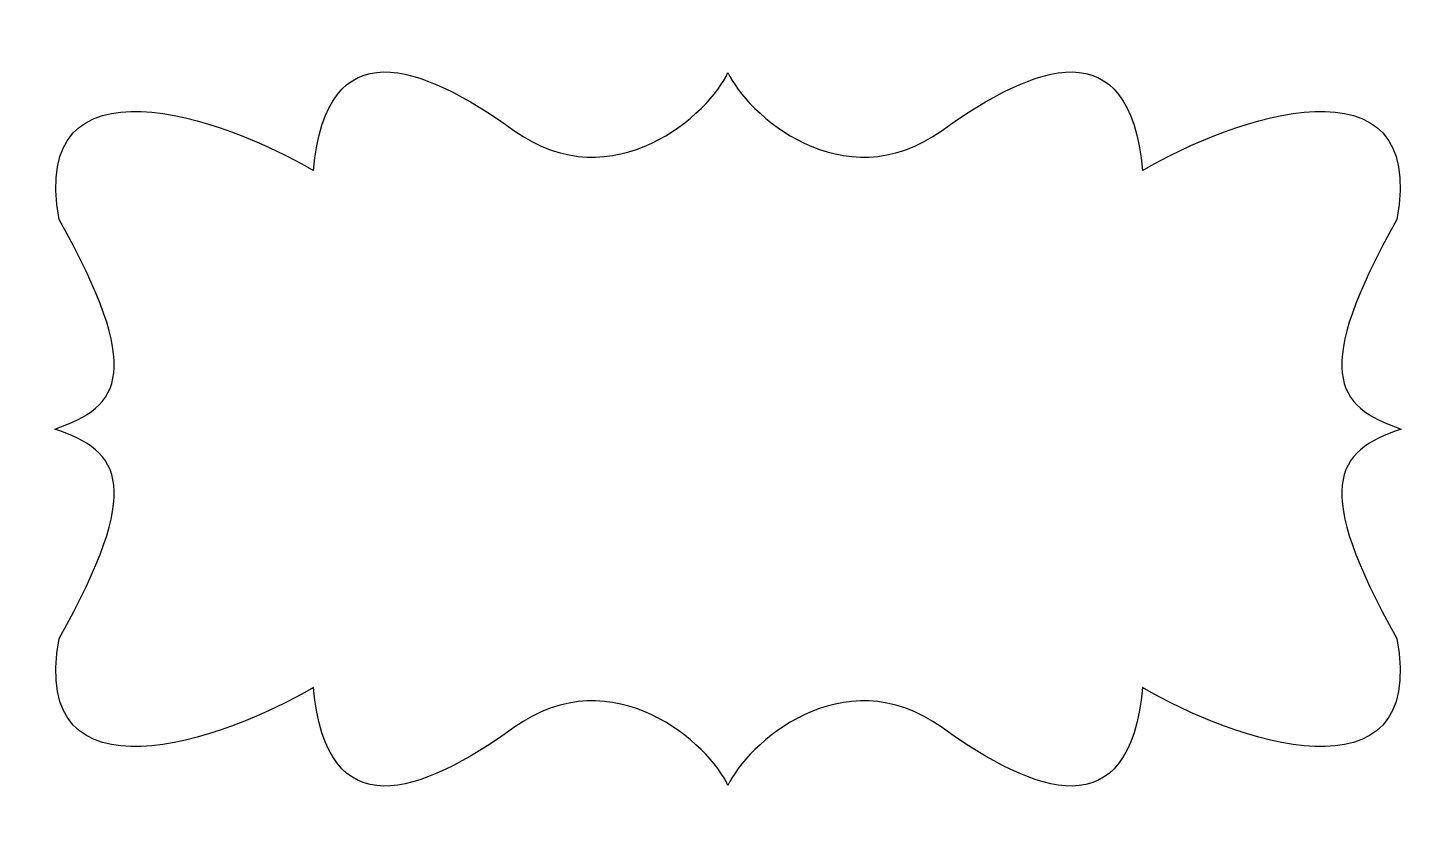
# Model space of a CAD drawing. Header units: centimetres. Extents: x -8.8 to 9.3, y -5.8 to 4.6.
import ezdxf

# ---------------------------------------------------------------- set-up
doc = ezdxf.new("R2010")
doc.units = ezdxf.units.CM
doc.header["$MEASUREMENT"] = 0
doc.layers.add('Camada 1', color=7, linetype='Continuous')

msp = doc.modelspace()

# ---------------------------------------------------------------- linework, layer by layer
at = {"layer": 'Camada 1'}
msp.add_open_spline([(0.26957, -5.19545), (0.50068, -4.67501), (1.75319, -3.52037), (3.04563, -4.44364), (3.04563, -4.44364), (4.26015, -5.31113), (5.47443, -5.77362), (5.64783, -3.9232), (5.64783, -3.9232), (6.80461, -4.61704), (9.3493, -5.48453), (8.94456, -3.28685), (8.94456, -3.28685), (7.84548, -1.32055), (8.13483, -0.85782), (9.00229, -0.56876), (9.00229, -0.56876), (8.13483, -0.27968), (7.84548, 0.18305), (8.94456, 2.14933), (8.94456, 2.14933), (9.34932, 4.34701), (6.80461, 3.47952), (5.64783, 2.78568), (5.64783, 2.78568), (5.47442, 4.63618), (4.26017, 4.1736), (3.04563, 3.30612), (3.04563, 3.30612), (1.75319, 2.38286), (0.50068, 3.53747), (0.26957, 4.05793), (0.26957, 4.05793), (0.03846, 3.53749), (-1.21405, 2.38285), (-2.50636, 3.30612), (-2.50636, 3.30612), (-3.72088, 4.17361), (-4.93526, 4.63621), (-5.10878, 2.78568), (-5.10878, 2.78568), (-6.26543, 3.47952), (-8.81014, 4.34699), (-8.40528, 2.14933), (-8.40528, 2.14933), (-7.30644, 0.18303), (-7.59563, -0.2797), (-8.46312, -0.56876), (-8.46312, -0.56876), (-7.59563, -0.85784), (-7.30644, -1.32055), (-8.40528, -3.28685), (-8.40528, -3.28685), (-8.81015, -5.48453), (-6.26546, -4.61702), (-5.10878, -3.9232), (-5.10878, -3.9232), (-4.93524, -5.77362), (-3.72086, -5.31112), (-2.50636, -4.44364), (-2.50636, -4.44364), (-1.21405, -3.52037), (0.03846, -4.67502), (0.26957, -5.19545)], degree=3, knots=[0, 0, 0, 0, 0.05882353, 0.05882353, 0.05882353, 0.05882353, 0.11764706, 0.11764706, 0.11764706, 0.11764706, 0.17647059, 0.17647059, 0.17647059, 0.17647059, 0.23529412, 0.23529412, 0.23529412, 0.23529412, 0.29411765, 0.29411765, 0.29411765, 0.29411765, 0.35294118, 0.35294118, 0.35294118, 0.35294118, 0.41176471, 0.41176471, 0.41176471, 0.41176471, 0.47058824, 0.47058824, 0.47058824, 0.47058824, 0.52941176, 0.52941176, 0.52941176, 0.52941176, 0.58823529, 0.58823529, 0.58823529, 0.58823529, 0.64705882, 0.64705882, 0.64705882, 0.64705882, 0.70588235, 0.70588235, 0.70588235, 0.70588235, 0.76470588, 0.76470588, 0.76470588, 0.76470588, 0.82352941, 0.82352941, 0.82352941, 0.82352941, 0.88235294, 0.88235294, 0.88235294, 0.88235294, 1, 1, 1, 1], dxfattribs=at)

doc.saveas('drawing.dxf')
